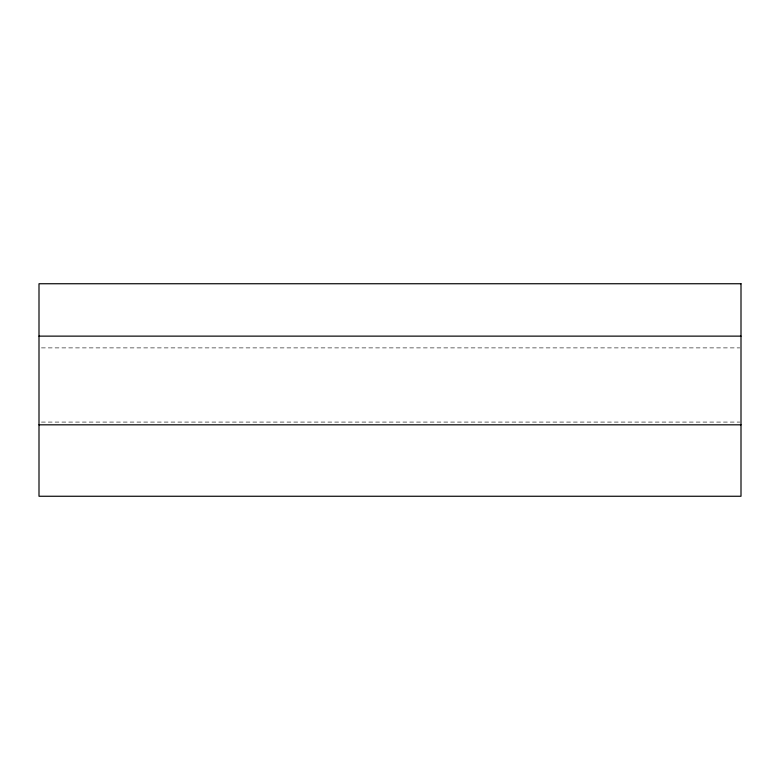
<?xml version="1.0" encoding="UTF-8"?>
<svg xmlns="http://www.w3.org/2000/svg" width="780" height="780" viewBox="0 0 780 780"><rect width="100%" height="100%" fill="white"/><g stroke="black" fill="none" stroke-linecap="round" stroke-linejoin="round"><path stroke-width="0.58" stroke-dasharray="3.9 2.92" d="M41.438 347.89L739.781 347.89M41.438 422.077L739.781 422.077"/><path stroke-width="1.17" d="M39 336.131L741 336.131M39 424.817L741 424.817M741 283.744L39 283.744L39 496.255L741 496.255L741 283.744"/></g></svg>
